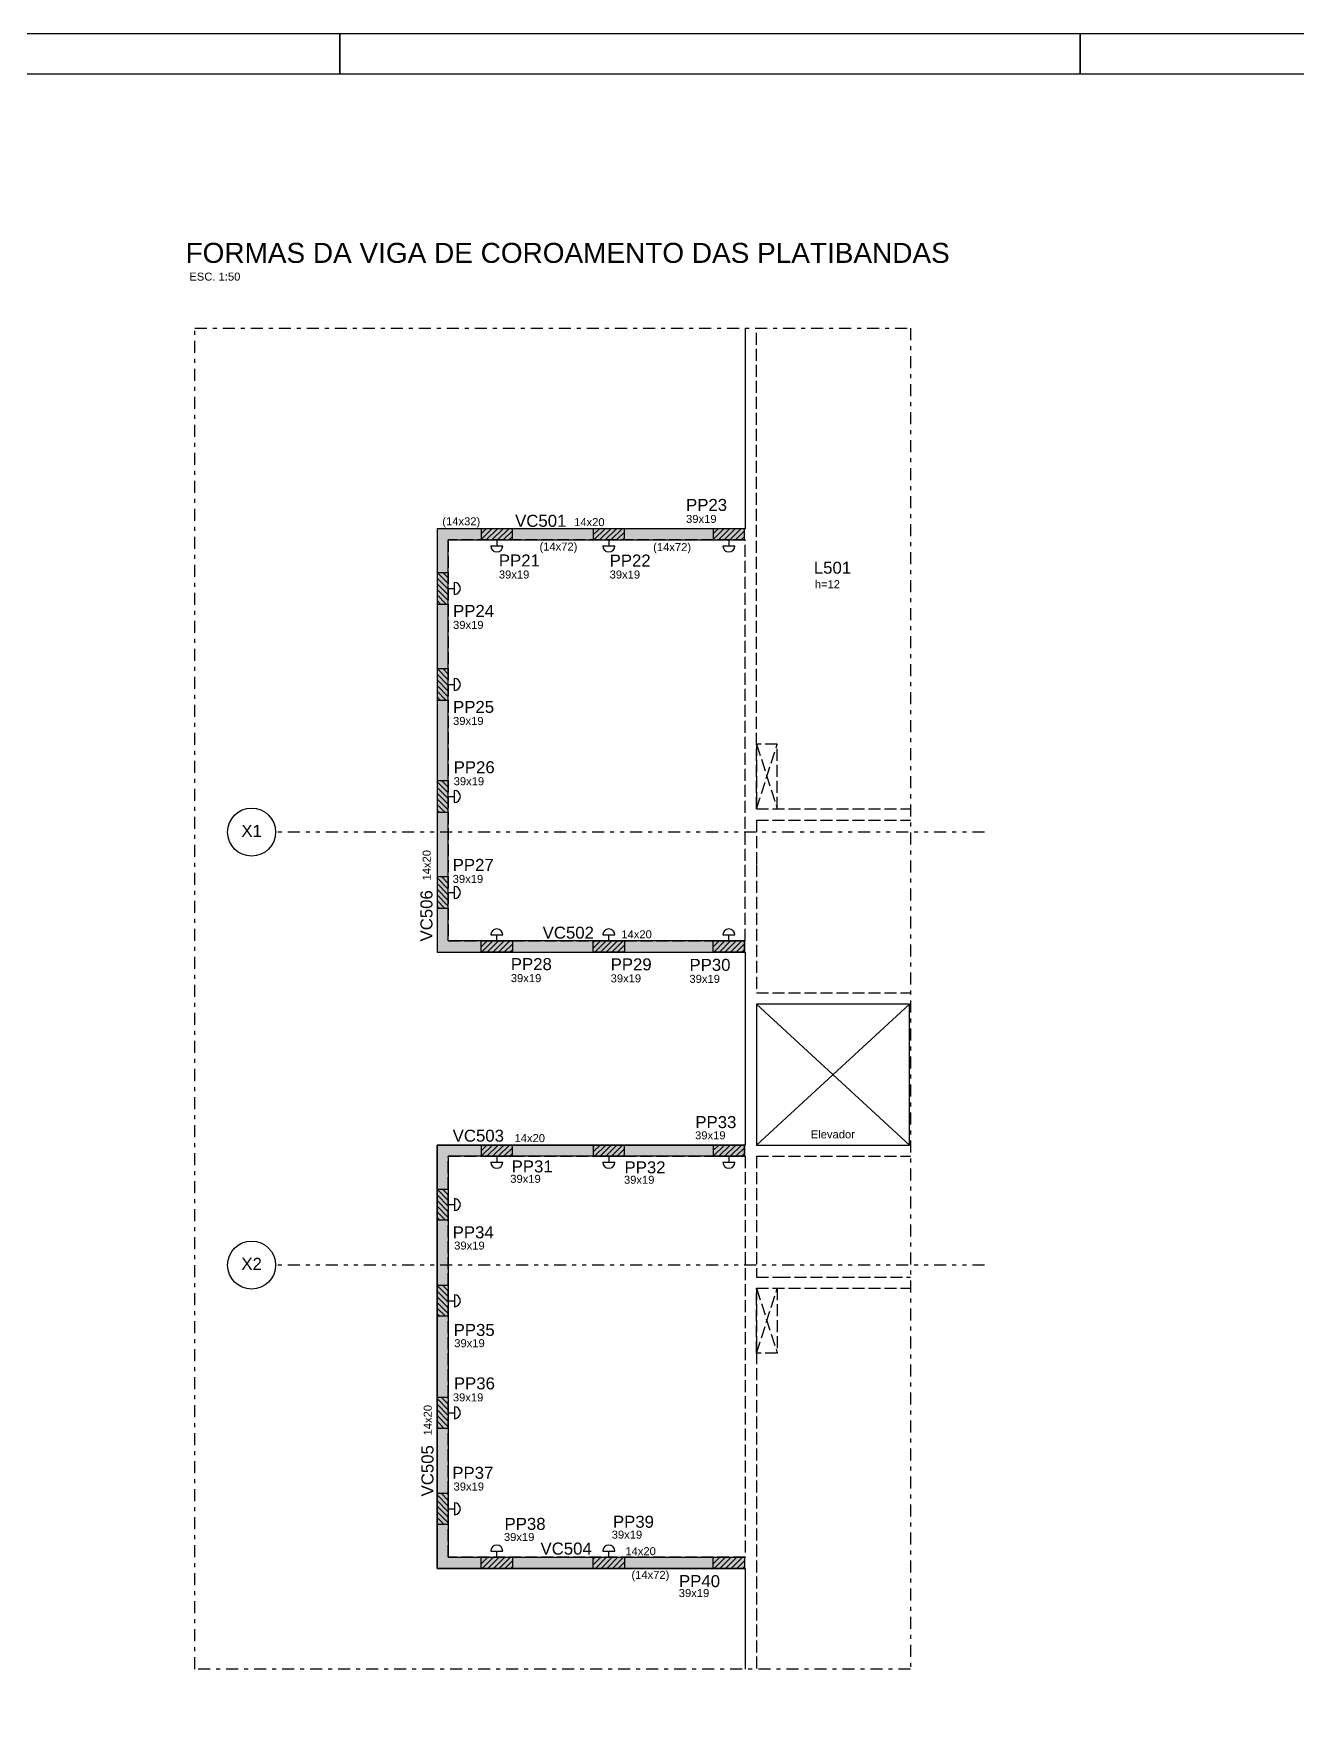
# Model space of a CAD drawing. Extents: x 0 to 119, y 0 to 84.
# Drawn here: x 55.75 to 87.33, y 42.05 to 84.1 of the extents above; entities that cross this region are included whole.
import ezdxf

# ---------------------------------------------------------------- set-up
doc = ezdxf.new("R2010")
doc.units = 0
doc.header["$MEASUREMENT"] = 0
for name, pattern in [('ESTILO_TQS_0003', [0.9199999999999999, 0.3, -0.15, 0.02, -0.15, 0.3]), ('ESTILO_TQS_0004', [1.09, 0.3, -0.15, 0.02, -0.15, 0.02, -0.15, 0.3]), ('ESTILO_TQS_0005', [0.4, 0.3, -0.1])]:
    doc.linetypes.add(name, pattern=pattern)
for name, color, linetype in [('1', 1, 'CONTINUOUS'), ('2', 2, 'CONTINUOUS'), ('3', 3, 'CONTINUOUS'), ('4', 4, 'CONTINUOUS'), ('5', 5, 'CONTINUOUS'), ('50', 171, 'CONTINUOUS'), ('7', 7, 'CONTINUOUS')]:
    doc.layers.add(name, color=color, linetype=linetype)
doc.styles.add('TQS_ARIAL', font='arial.ttf')

msp = doc.modelspace()

# ---------------------------------------------------------------- linework, layer by layer
at = {"layer": '1', "linetype": 'ESTILO_TQS_0005'}
for p, q in [((73.813841, 64.727056), (73.813841, 76.740801)), ((73.813841, 64.727056), (74.333841, 66.347056)), ((73.813841, 66.347056), (74.333841, 64.727056)), ((73.813841, 64.727056), (77.659388, 64.727056)), ((73.813841, 64.447056), (73.813841, 63.327056)), ((73.813841, 64.447056), (77.659388, 64.447056)), ((73.813841, 63.327056), (73.813841, 60.127053)), ((73.813841, 60.127053), (77.659388, 60.127053)), ((73.813841, 56.047053), (73.813841, 53.027053)), ((73.813841, 56.047053), (77.659388, 56.047053)), ((73.813841, 53.027053), (74.365375, 53.027053)), ((74.365375, 53.027053), (77.659388, 53.027053)), ((73.813841, 52.747053), (73.813841, 43.227053)), ((73.813841, 52.747053), (77.659388, 52.747053)), ((73.813841, 52.747053), (74.333841, 51.127053)), ((73.813841, 51.127053), (74.333841, 52.747053))]:
    msp.add_line(p, q, dxfattribs=at)
at = {"layer": '1', "linetype": 'Continuous'}
for p, q in [((73.813841, 59.847053), (77.633841, 56.327053)), ((73.813841, 56.327053), (77.633841, 59.847053))]:
    msp.add_line(p, q, dxfattribs=at)
msp.add_lwpolyline([(44.900062, 84.099942), (63.400062, 84.099942), (63.400062, 83.099942), (63.400062, 84.099942), (81.900062, 84.099942), (81.900062, 83.099942), (81.900062, 84.099942), (100.400062, 84.099942), (100.400062, 83.099942), (100.400062, 84.099942), (118.900062, 84.099942), (118.900062, 59.399942), (117.900062, 59.399942), (118.900062, 59.399942), (118.900062, 29.699942)], dxfattribs=at)
at = {"layer": '1', "linetype": 'ESTILO_TQS_0005'}
for points in [[(66.113841, 70.247053), (66.113841, 61.427053), (73.533841, 61.427053), (73.533841, 71.447053), (66.113841, 71.447053), (66.113841, 70.247053)], [(73.813841, 64.727056), (74.333841, 64.727056), (74.333841, 66.347056), (73.813841, 66.347056), (73.813841, 64.727056)], [(66.113841, 47.227056), (66.113841, 56.047056), (73.533841, 56.047056), (73.533841, 46.027056), (66.113841, 46.027056), (66.113841, 47.227056)], [(73.813841, 52.747053), (74.333841, 52.747053), (74.333841, 51.127053), (73.813841, 51.127053), (73.813841, 52.747053)]]:
    msp.add_lwpolyline(points, dxfattribs=at)
at = {"layer": '1', "linetype": 'Continuous'}
for centre in [(61.19945, 64.147054), (61.19945, 53.327054)]:
    msp.add_circle(centre, 0.6, dxfattribs=at)
at = {"layer": '2', "linetype": 'Continuous'}
for p, q in [((66.933841, 71.459324), (67.201569, 71.727053)), ((66.933841, 71.600745), (67.060148, 71.727053)), ((67.062991, 71.447053), (67.342991, 71.727053)), ((67.204412, 71.447053), (67.484412, 71.727053)), ((67.345833, 71.447053), (67.625833, 71.727053)), ((67.487255, 71.447053), (67.713841, 71.673639)), ((67.628676, 71.447053), (67.713841, 71.532217)), ((69.733841, 71.572318), (69.888575, 71.727053)), ((69.733841, 71.71374), (69.747154, 71.727053)), ((69.749996, 71.447053), (70.029996, 71.727053)), ((69.891418, 71.447053), (70.171418, 71.727053)), ((70.032839, 71.447053), (70.312839, 71.727053)), ((70.17426, 71.447053), (70.45426, 71.727053)), ((70.315682, 71.447053), (70.513841, 71.645212)), ((70.457103, 71.447053), (70.513841, 71.50379)), ((72.733841, 71.461049), (72.999845, 71.727053)), ((72.733841, 71.60247), (72.858423, 71.727053)), ((72.861266, 71.447053), (73.141266, 71.727053)), ((73.002688, 71.447053), (73.282688, 71.727053)), ((73.144109, 71.447053), (73.424109, 71.727053)), ((73.28553, 71.447053), (73.513841, 71.675363)), ((73.426952, 71.447053), (73.513841, 71.533942)), ((67.173841, 71.297053), (67.473841, 71.297053)), ((67.323841, 71.447053), (67.323841, 71.297053)), ((69.973841, 71.297053), (70.273841, 71.297053)), ((70.123841, 71.447053), (70.123841, 71.297053)), ((72.973841, 71.297053), (73.273841, 71.297053)), ((73.123841, 71.447053), (73.123841, 71.297053)), ((65.833841, 70.496347), (66.113841, 70.216347)), ((65.833841, 70.354925), (66.113841, 70.074925)), ((65.844556, 70.627053), (66.113841, 70.357768)), ((65.985978, 70.627053), (66.113841, 70.499189)), ((66.113841, 70.237053), (66.263841, 70.237053)), ((66.263841, 70.087053), (66.263841, 70.387053)), ((65.833841, 70.213504), (66.113841, 69.933504)), ((65.833841, 70.072083), (66.058871, 69.847053)), ((65.833841, 69.930661), (65.917449, 69.847053)), ((65.840393, 68.227053), (66.113841, 67.953605)), ((65.981814, 68.227053), (66.113841, 68.095026)), ((65.833841, 68.092184), (66.113841, 67.812184)), ((65.833841, 67.950762), (66.113841, 67.670762)), ((65.833841, 67.809341), (66.113841, 67.529341)), ((66.113841, 67.837053), (66.263841, 67.837053)), ((66.263841, 67.687053), (66.263841, 67.987053)), ((65.833841, 67.66792), (66.054708, 67.447053)), ((65.833841, 67.526498), (65.913286, 67.447053)), ((65.833841, 65.405178), (66.113841, 65.125178)), ((65.833841, 65.263757), (66.113841, 64.983757)), ((65.953387, 65.427053), (66.113841, 65.266599)), ((66.094809, 65.427053), (66.113841, 65.408021)), ((66.263841, 64.887053), (66.263841, 65.187053)), ((65.833841, 65.122335), (66.113841, 64.842335)), ((65.833841, 64.980914), (66.113841, 64.700914)), ((65.833841, 64.839492), (66.026281, 64.647053)), ((66.113841, 65.037053), (66.263841, 65.037053)), ((65.833841, 64.698071), (65.884859, 64.647053)), ((65.833841, 63.001015), (66.113841, 62.721015)), ((65.833841, 62.859593), (66.113841, 62.579593)), ((65.833841, 62.718172), (66.113841, 62.438172)), ((65.949224, 63.027053), (66.113841, 62.862436)), ((66.090646, 63.027053), (66.113841, 63.003858)), ((66.263841, 62.487053), (66.263841, 62.787053)), ((65.833841, 62.576751), (66.113841, 62.296751)), ((65.833841, 62.435329), (66.022118, 62.247053)), ((65.833841, 62.293908), (65.880696, 62.247053)), ((66.113841, 62.637053), (66.263841, 62.637053)), ((66.933841, 61.276986), (67.083907, 61.427053)), ((66.933841, 61.418408), (66.942485, 61.427053)), ((66.945328, 61.147053), (67.225328, 61.427053)), ((67.08675, 61.147053), (67.36675, 61.427053)), ((67.173841, 61.577053), (67.473841, 61.577053)), ((67.228171, 61.147053), (67.508171, 61.427053)), ((67.323841, 61.427053), (67.323841, 61.577053)), ((67.369592, 61.147053), (67.649592, 61.427053)), ((69.733841, 61.248559), (69.912334, 61.427053)), ((69.733841, 61.389981), (69.770913, 61.427053)), ((69.773755, 61.147053), (70.053755, 61.427053)), ((69.915177, 61.147053), (70.195177, 61.427053)), ((69.973841, 61.577053), (70.273841, 61.577053)), ((70.056598, 61.147053), (70.336598, 61.427053)), ((70.123841, 61.427053), (70.123841, 61.577053)), ((70.198019, 61.147053), (70.478019, 61.427053)), ((72.733841, 61.278711), (72.882182, 61.427053)), ((72.733841, 61.420132), (72.740761, 61.427053)), ((72.743604, 61.147053), (73.023604, 61.427053)), ((72.885025, 61.147053), (73.165025, 61.427053)), ((72.973841, 61.577053), (73.273841, 61.577053)), ((73.026447, 61.147053), (73.306447, 61.427053)), ((73.123841, 61.427053), (73.123841, 61.577053)), ((73.167868, 61.147053), (73.447868, 61.427053)), ((67.511014, 61.147053), (67.713841, 61.34988)), ((67.652435, 61.147053), (67.713841, 61.208458)), ((70.339441, 61.147053), (70.513841, 61.321453)), ((70.480862, 61.147053), (70.513841, 61.180031)), ((73.309289, 61.147053), (73.513841, 61.351604)), ((73.450711, 61.147053), (73.513841, 61.210183)), ((66.933841, 56.185818), (67.075079, 56.327056)), ((66.9365, 56.047056), (67.2165, 56.327056)), ((67.077922, 56.047056), (67.357922, 56.327056)), ((67.219343, 56.047056), (67.499343, 56.327056)), ((67.323841, 56.047056), (67.323841, 55.897056)), ((67.360764, 56.047056), (67.640764, 56.327056)), ((67.502186, 56.047056), (67.713841, 56.258711)), ((67.643607, 56.047056), (67.713841, 56.11729)), ((69.733841, 56.157391), (69.903506, 56.327056)), ((69.733841, 56.298812), (69.762085, 56.327056)), ((69.764927, 56.047056), (70.044927, 56.327056)), ((69.906349, 56.047056), (70.186349, 56.327056)), ((70.04777, 56.047056), (70.32777, 56.327056)), ((70.123841, 56.047056), (70.123841, 55.897056)), ((70.189191, 56.047056), (70.469191, 56.327056)), ((70.330613, 56.047056), (70.513841, 56.230284)), ((70.472034, 56.047056), (70.513841, 56.088862)), ((72.733841, 56.047056), (73.014776, 56.327056)), ((72.733841, 56.187542), (72.873354, 56.327056)), ((72.876197, 56.047056), (73.156197, 56.327056)), ((73.017618, 56.047056), (73.297618, 56.327056)), ((73.123841, 56.047056), (73.123841, 55.897056)), ((73.15904, 56.047056), (73.43904, 56.327056)), ((73.300461, 56.047056), (73.513841, 56.260435)), ((73.441883, 56.047056), (73.513841, 56.119014)), ((67.173841, 55.897056), (67.473841, 55.897056)), ((69.973841, 55.897056), (70.273841, 55.897056)), ((72.973841, 55.897056), (73.273841, 55.897056)), ((65.833841, 55.22284), (66.113841, 54.94284)), ((65.971047, 55.227056), (66.113841, 55.084262)), ((66.112468, 55.227056), (66.113841, 55.225683)), ((65.833841, 55.081419), (66.113841, 54.801419)), ((65.833841, 54.939998), (66.113841, 54.659998)), ((65.833841, 54.798576), (66.113841, 54.518576)), ((66.113841, 54.837056), (66.263841, 54.837056)), ((66.263841, 54.987056), (66.263841, 54.687056)), ((65.833841, 54.657155), (66.04394, 54.447056)), ((65.833841, 54.515733), (65.902518, 54.447056)), ((65.833841, 52.818677), (66.113841, 52.538677)), ((65.833841, 52.677256), (66.113841, 52.397256)), ((65.966883, 52.827056), (66.113841, 52.680099)), ((66.108305, 52.827056), (66.113841, 52.82152)), ((66.263841, 52.587056), (66.263841, 52.287056)), ((65.833841, 52.535834), (66.113841, 52.255834)), ((65.833841, 52.394413), (66.113841, 52.114413)), ((65.833841, 52.252992), (66.039777, 52.047056)), ((66.113841, 52.437056), (66.263841, 52.437056)), ((65.833841, 52.11157), (65.898355, 52.047056)), ((65.833841, 49.99025), (66.113841, 49.71025)), ((65.833841, 49.848829), (66.113841, 49.568829)), ((65.833841, 49.707407), (66.113841, 49.427407)), ((65.938456, 50.027056), (66.113841, 49.851671)), ((66.079878, 50.027056), (66.113841, 49.993093)), ((66.113841, 49.637056), (66.263841, 49.637056)), ((66.263841, 49.787056), (66.263841, 49.487056)), ((65.833841, 49.565986), (66.113841, 49.285986)), ((65.833841, 49.424565), (66.01135, 49.247056)), ((65.833841, 49.283143), (65.869928, 49.247056)), ((65.833841, 47.586087), (66.113841, 47.306087)), ((65.934293, 47.627056), (66.113841, 47.447508)), ((66.075715, 47.627056), (66.113841, 47.58893)), ((65.833841, 47.444666), (66.113841, 47.164666)), ((65.833841, 47.303244), (66.113841, 47.023244)), ((65.833841, 47.161823), (66.113841, 46.881823)), ((66.113841, 47.237056), (66.263841, 47.237056)), ((66.263841, 47.387056), (66.263841, 47.087056)), ((65.833841, 47.020402), (66.007187, 46.847056)), ((65.833841, 46.87898), (65.865765, 46.847056)), ((66.933841, 45.862059), (67.098838, 46.027056)), ((66.933841, 46.00348), (66.957416, 46.027056)), ((66.960259, 45.747056), (67.240259, 46.027056)), ((67.101681, 45.747056), (67.381681, 46.027056)), ((67.173841, 46.177056), (67.473841, 46.177056)), ((67.243102, 45.747056), (67.523102, 46.027056)), ((67.323841, 46.027056), (67.323841, 46.177056)), ((67.384523, 45.747056), (67.664523, 46.027056)), ((67.525945, 45.747056), (67.713841, 45.934952)), ((69.733841, 45.833632), (69.927265, 46.027056)), ((69.733841, 45.975053), (69.785844, 46.027056)), ((69.788686, 45.747056), (70.068686, 46.027056)), ((69.930108, 45.747056), (70.210108, 46.027056)), ((69.973841, 46.177056), (70.273841, 46.177056)), ((70.071529, 45.747056), (70.351529, 46.027056)), ((70.123841, 46.027056), (70.123841, 46.177056)), ((70.21295, 45.747056), (70.49295, 46.027056)), ((70.354372, 45.747056), (70.513841, 45.906525)), ((72.733841, 45.863783), (72.897113, 46.027056)), ((72.733841, 46.005204), (72.755692, 46.027056)), ((72.758535, 45.747056), (73.038535, 46.027056)), ((72.899956, 45.747056), (73.179956, 46.027056)), ((73.041378, 45.747056), (73.321378, 46.027056)), ((73.182799, 45.747056), (73.462799, 46.027056)), ((73.32422, 45.747056), (73.513841, 45.936676)), ((67.667366, 45.747056), (67.713841, 45.79353)), ((70.495793, 45.747056), (70.513841, 45.765103)), ((73.465642, 45.747056), (73.513841, 45.795255))]:
    msp.add_line(p, q, dxfattribs=at)
at = {"layer": '2', "linetype": 'ESTILO_TQS_0004'}
for p, q in [((79.506382, 64.147054), (61.79945, 64.147054)), ((79.506382, 53.327054), (61.79945, 53.327054))]:
    msp.add_line(p, q, dxfattribs=at)
at = {"layer": '2', "linetype": 'ESTILO_TQS_0003'}
msp.add_lwpolyline([(59.77802, 76.740801), (77.659388, 76.740801), (77.659388, 43.227053), (59.77802, 43.227053), (59.77802, 76.740801)], dxfattribs=at)
at = {"layer": '2', "linetype": 'Continuous'}
for centre, start, end in [((67.323841, 71.297053), 180, 0), ((70.123841, 71.297053), 180, 0), ((73.123841, 71.297053), 180, 0), ((66.263841, 70.237053), 270, 90), ((66.263841, 67.837053), 270, 90), ((66.263841, 65.037053), 270, 90), ((66.263841, 62.637053), 270, 90), ((67.323841, 61.577053), 0, 180), ((70.123841, 61.577053), 0, 180), ((73.123841, 61.577053), 0, 180), ((67.323841, 55.897056), 180, 0), ((70.123841, 55.897056), 180, 0), ((73.123841, 55.897056), 180, 0), ((66.263841, 54.837056), 270, 90), ((66.263841, 52.437056), 270, 90), ((66.263841, 49.637056), 270, 90), ((66.263841, 47.237056), 270, 90), ((67.323841, 46.177056), 0, 180), ((70.123841, 46.177056), 0, 180)]:
    msp.add_arc(centre, 0.15, start, end, dxfattribs=at)
at = {"layer": '3', "linetype": 'Continuous'}
for points in [[(73.533841, 76.740801), (73.533841, 71.727053), (65.833841, 71.727053), (65.833841, 61.147053), (73.533841, 61.147053), (73.533841, 56.327056), (65.833841, 56.327056), (65.833841, 45.747056), (73.533841, 45.747056), (73.533841, 43.227053)], [(73.813841, 59.027053), (73.813841, 56.327053), (77.633841, 56.327053), (77.633841, 59.847053), (73.813841, 59.847053), (73.813841, 59.027053)]]:
    msp.add_lwpolyline(points, dxfattribs=at)
at = {"layer": '4', "linetype": 'Continuous'}
for points in [[(73.513841, 61.147053), (73.513841, 61.427053), (66.113841, 61.427053), (66.113841, 71.447053), (73.233841, 71.447053), (73.513841, 71.447053), (73.513841, 71.727053), (73.233841, 71.727053), (65.833841, 71.727053), (65.833841, 61.147053), (73.513841, 61.147053)], [(73.513841, 56.327056), (73.513841, 56.047056), (66.113841, 56.047056), (66.113841, 46.027056), (73.233841, 46.027056), (73.513841, 46.027056), (73.513841, 45.747056), (73.233841, 45.747056), (65.833841, 45.747056), (65.833841, 56.327056), (73.513841, 56.327056)]]:
    msp.add_lwpolyline(points, dxfattribs=at)
at = {"layer": '5', "linetype": 'Continuous'}
for points in [[(67.713841, 71.727053), (66.933841, 71.727053), (66.933841, 71.447053), (67.713841, 71.447053), (67.713841, 71.727053)], [(70.513841, 71.727053), (69.733841, 71.727053), (69.733841, 71.447053), (70.513841, 71.447053), (70.513841, 71.727053)], [(73.513841, 71.727053), (72.733841, 71.727053), (72.733841, 71.447053), (73.513841, 71.447053), (73.513841, 71.727053)], [(65.833841, 70.627053), (65.833841, 69.847053), (66.113841, 69.847053), (66.113841, 70.627053), (65.833841, 70.627053)], [(65.833841, 68.227053), (65.833841, 67.447053), (66.113841, 67.447053), (66.113841, 68.227053), (65.833841, 68.227053)], [(65.833841, 65.427053), (65.833841, 64.647053), (66.113841, 64.647053), (66.113841, 65.427053), (65.833841, 65.427053)], [(65.833841, 63.027053), (65.833841, 62.247053), (66.113841, 62.247053), (66.113841, 63.027053), (65.833841, 63.027053)], [(67.713841, 61.147053), (66.933841, 61.147053), (66.933841, 61.427053), (67.713841, 61.427053), (67.713841, 61.147053)], [(70.513841, 61.147053), (69.733841, 61.147053), (69.733841, 61.427053), (70.513841, 61.427053), (70.513841, 61.147053)], [(73.513841, 61.147053), (72.733841, 61.147053), (72.733841, 61.427053), (73.513841, 61.427053), (73.513841, 61.147053)], [(67.713841, 56.327056), (66.933841, 56.327056), (66.933841, 56.047056), (67.713841, 56.047056), (67.713841, 56.327056)], [(70.513841, 56.327056), (69.733841, 56.327056), (69.733841, 56.047056), (70.513841, 56.047056), (70.513841, 56.327056)], [(73.513841, 56.327056), (72.733841, 56.327056), (72.733841, 56.047056), (73.513841, 56.047056), (73.513841, 56.327056)], [(65.833841, 54.447056), (65.833841, 55.227056), (66.113841, 55.227056), (66.113841, 54.447056), (65.833841, 54.447056)], [(65.833841, 52.047056), (65.833841, 52.827056), (66.113841, 52.827056), (66.113841, 52.047056), (65.833841, 52.047056)], [(65.833841, 49.247056), (65.833841, 50.027056), (66.113841, 50.027056), (66.113841, 49.247056), (65.833841, 49.247056)], [(65.833841, 46.847056), (65.833841, 47.627056), (66.113841, 47.627056), (66.113841, 46.847056), (65.833841, 46.847056)], [(67.713841, 45.747056), (66.933841, 45.747056), (66.933841, 46.027056), (67.713841, 46.027056), (67.713841, 45.747056)], [(70.513841, 45.747056), (69.733841, 45.747056), (69.733841, 46.027056), (70.513841, 46.027056), (70.513841, 45.747056)], [(73.513841, 45.747056), (72.733841, 45.747056), (72.733841, 46.027056), (73.513841, 46.027056), (73.513841, 45.747056)]]:
    msp.add_lwpolyline(points, dxfattribs=at)
at = {"layer": '50', "linetype": 'Continuous'}
for points in [[(73.513841, 71.727053), (65.833841, 71.727053), (65.833841, 61.147053), (73.513841, 61.147053), (73.513841, 61.427053), (66.113841, 61.427053), (66.113841, 71.447053), (73.513841, 71.447053), (73.513841, 71.727053)], [(73.513841, 45.747056), (65.833841, 45.747056), (65.833841, 56.327056), (73.513841, 56.327056), (73.513841, 56.047056), (66.113841, 56.047056), (66.113841, 46.027056), (73.513841, 46.027056), (73.513841, 45.747056)]]:
    msp.add_lwpolyline(points, dxfattribs=at)
for points in [[(73.513841, 71.727053), (65.833841, 71.727053), (66.113841, 71.447053)], [(66.113841, 71.447053), (65.833841, 71.727053), (66.113841, 61.427053)], [(65.833841, 71.727053), (65.833841, 61.147053), (66.113841, 61.427053)], [(73.513841, 71.447053), (73.513841, 71.727053), (66.113841, 71.447053)], [(66.113841, 61.427053), (65.833841, 61.147053), (73.513841, 61.147053)], [(73.513841, 61.147053), (73.513841, 61.427053), (66.113841, 61.427053)], [(65.833841, 45.747056), (65.833841, 56.327056), (66.113841, 56.047056)], [(66.113841, 56.047056), (65.833841, 56.327056), (73.513841, 56.327056)], [(66.113841, 46.027056), (65.833841, 45.747056), (66.113841, 56.047056)], [(73.513841, 56.327056), (73.513841, 56.047056), (66.113841, 56.047056)], [(73.513841, 45.747056), (65.833841, 45.747056), (66.113841, 46.027056)], [(73.513841, 46.027056), (73.513841, 45.747056), (66.113841, 46.027056)]]:
    msp.add_solid(points, dxfattribs=at)
at = {"layer": '7', "linetype": 'Continuous'}
msp.add_line((2.500062, 83.099942), (117.900062, 83.099942), dxfattribs=at)

# ---------------------------------------------------------------- texts
at = {"layer": '2', "linetype": 'Continuous', "style": 'TQS_ARIAL'}
for s, p in [('ESC. 1:50', (59.644074, 77.928595)), ('(14x32)', (65.963822, 71.814251)), ('14x20', (69.256294, 71.793163)), ('39x19', (72.0537, 71.872957)), ('(14x72)', (68.39117, 71.18249)), ('(14x72)', (71.231406, 71.170035)), ('39x19', (67.376256, 70.484323)), ('39x19', (70.14413, 70.483357)), ('h=12', (75.26885, 70.242577)), ('39x19', (66.232216, 69.2249)), ('39x19', (66.232216, 66.8249)), ('39x19', (66.247344, 65.318395)), ('39x19', (66.223031, 62.878223)), ('14x20', (70.43684, 61.49242)), ('39x19', (67.675026, 60.398284)), ('39x19', (70.169368, 60.392033)), ('39x19', (72.138586, 60.37953)), ('14x20', (67.767436, 56.399504)), ('39x19', (72.278563, 56.469705)), ('Elevador', (75.169612, 56.495475)), ('39x19', (67.661557, 55.382515)), ('39x19', (70.502573, 55.359214)), ('39x19', (66.26054, 53.714473)), ('39x19', (66.262473, 51.274926)), ('39x19', (66.22682, 49.920695)), ('39x19', (66.244719, 47.692873)), ('39x19', (70.195795, 46.491093)), ('39x19', (67.503071, 46.432826)), ('14x20', (70.537281, 46.07711)), ('(14x72)', (70.688777, 45.484551)), ('39x19', (71.871839, 45.031745))]:
    msp.add_text(s, height=0.2, dxfattribs=at).set_placement(p)
for p in [(65.673548, 62.937556), (65.69889, 49.069398)]:
    msp.add_text('14x20', height=0.2, rotation=90, dxfattribs=at).set_placement(p)
at = {"layer": '4', "linetype": 'Continuous', "style": 'TQS_ARIAL'}
for s, p in [('PP23', (72.0537, 72.172957)), ('VC501', (67.782679, 71.775681)), ('PP21', (67.376256, 70.784323)), ('PP22', (70.14413, 70.783357)), ('L501', (75.246017, 70.604728)), ('PP24', (66.232216, 69.5249)), ('PP25', (66.232216, 67.1249)), ('PP26', (66.247344, 65.618395)), ('X1', (60.942729, 64.028078)), ('PP27', (66.223031, 63.178223)), ('VC502', (68.470339, 61.483937)), ('PP28', (67.675026, 60.698284)), ('PP29', (70.169368, 60.692033)), ('PP30', (72.138586, 60.67953)), ('PP33', (72.28544, 56.750492)), ('VC503', (66.222946, 56.410574)), ('PP31', (67.69594, 55.642672)), ('PP32', (70.516326, 55.619371)), ('PP34', (66.223031, 53.995885)), ('X2', (60.942729, 53.208078)), ('PP35', (66.247344, 51.555713)), ('PP36', (66.252846, 50.221124)), ('PP37', (66.213461, 47.985652)), ('PP38', (67.51857, 46.709639)), ('PP39', (70.226794, 46.76274)), ('VC504', (68.416686, 46.092408)), ('PP40', (71.877522, 45.279626))]:
    msp.add_text(s, height=0.3, dxfattribs=at).set_placement(p)
for s, p in [('VC506', (65.716919, 61.41396)), ('VC505', (65.742261, 47.545803))]:
    msp.add_text(s, height=0.3, rotation=90, dxfattribs=at).set_placement(p)
at = {"layer": '5', "linetype": 'Continuous', "style": 'TQS_ARIAL'}
msp.add_text('FORMAS DA VIGA DE COROAMENTO DAS PLATIBANDAS', height=0.5, dxfattribs=at).set_placement((59.548055, 78.371689))

doc.saveas('drawing.dxf')
